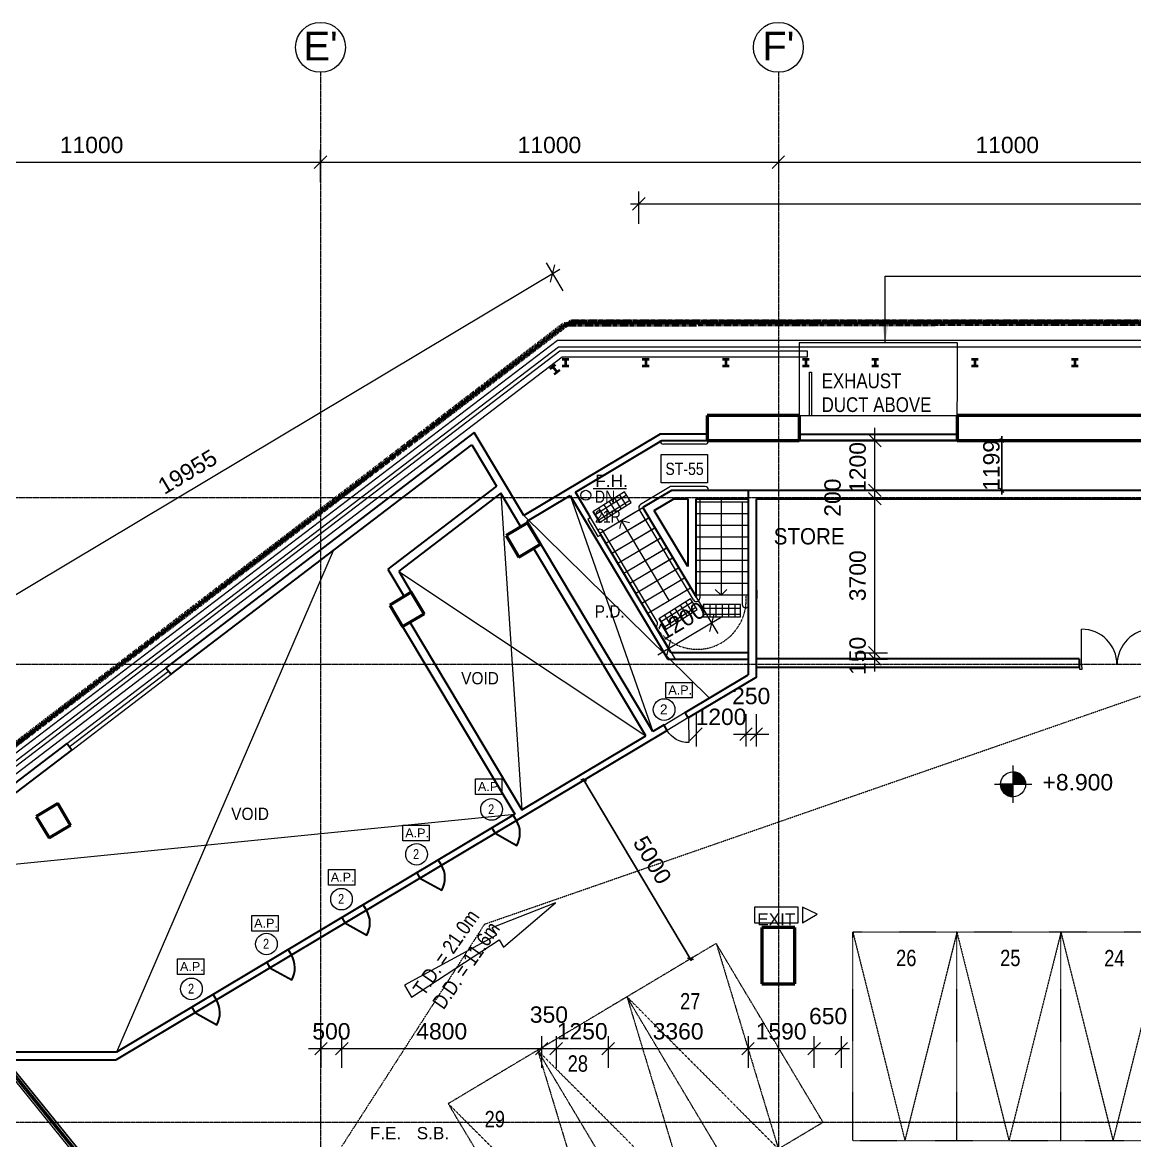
# Model space of a CAD drawing. Header units: millimetres. Extents: x -11708 to 484395, y -10237143 to 211873.
# Drawn here: x 62188 to 88912, y 185012 to 211873 of the extents above; entities that cross this region are included whole.
import ezdxf

# ---------------------------------------------------------------- set-up
doc = ezdxf.new("R2010")
doc.units = ezdxf.units.MM
for name, pattern in [('Dash', [6, 3, -3]), ('Dash2', [3, 1.5, -1.5]), ('Double dash', [24.5, 10, -3, 2, -3, 2, -4.5]), ('Double dash_2_', [42.8625, 15.875, -4.7625, 6.35, -4.7625, 6.35, -4.7625]), ('Grid Line', [21, 12, -3, 3, -3]), ('Hidden', [2.25, 1, -1.25]), ('Overhead', [1.8, 1.2, -0.6])]:
    doc.linetypes.add(name, pattern=pattern)
for name, color, linetype, lineweight in [('0-1', 7, 'Continuous', 5), ('0-3', 7, 'Double dash_2_', 50), ('20141121 TRAFFIC MARK LG_dwg-1', 7, 'Continuous', 9), ('A-325-M_DOOR', 31, 'Continuous', 5), ('A-770-ME_FFE_SA', 91, 'Continuous', 5), ('A-770-MH_FFE_SA', 91, 'Overhead', 5), ('A-ANNO-DIMS', 7, 'Continuous', 9), ('A-ANNO-NOTE', 7, 'Continuous', 5), ('A-ANNO-NOTE-1', 7, 'Continuous', 20), ('A-DETL', 102, 'Continuous', 5), ('A-DETL-4', 102, 'Hidden', 5), ('A-DETL-GENF', 7, 'Continuous', 5), ('A-DETL-HDLN-1', 7, 'Dash2', 5), ('A-DOOR', 7, 'Continuous', 5), ('A-DOOR-2', 7, 'Dash', 5), ('A-FLOR', 7, 'Continuous', 18), ('A-FLOR-OVHD', 7, 'Overhead', 5), ('A-GLAZ', 7, 'Continuous', 5), ('A-GLAZ-CURT', 7, 'Continuous', 5), ('A-GLAZ-CURT-2', 7, 'Continuous', 9), ('A-WALL-2', 7, 'Continuous', 13), ('A-WALL-3', 7, 'Continuous', 35), ('C-PRKG-1', 7, 'Dash', 5), ('C-PROP-LINE', 7, 'Double dash', 70), ('C-PROP-LINE-1', 7, 'Double dash_2_', 50), ('G-ANNO-DIMS', 7, 'Continuous', 5), ('G-ANNO-TEXT', 7, 'Continuous', 5), ('I-WALL', 7, 'Continuous', 9), ('I-WALL-3', 7, 'Continuous', 30), ('OAP280_C', 210, 'Continuous', 50), ('OAP280_W', 210, 'Continuous', 50), ('OAP832', 7, 'Continuous', 9), ('S-COLS-3', 7, 'Continuous', 35), ('S-COLS-SYMB', 7, 'Continuous', 40), ('S-GRID-1', 7, 'Grid Line', 5), ('S-GRID-IDEN', 7, 'Continuous', 5), ('S-STRS', 7, 'Continuous', 5), ('S-STRS-2', 7, 'Overhead', 5), ('UNDERLINE', 10, 'Continuous', 30)]:
    doc.layers.add(name, color=color, linetype=linetype, lineweight=lineweight)
doc.styles.add('Arial Narrow', font='ARIALN.TTF', dxfattribs={"height": 353.981763})
doc.styles.add('Arial Narrow_1', font='ARIALN.TTF', dxfattribs={"height": 294.984802})
doc.styles.add('Arial_1', font='arial.ttf', dxfattribs={"height": 393.413174})
doc.styles.add('Arial_2', font='arial.ttf', dxfattribs={"height": 1.475299})
doc.styles.add('Arial_3', font='arial.ttf', dxfattribs={"height": 688.473054})
doc.styles.add('Arial_4', font='arial.ttf', dxfattribs={"height": 1.081886})
doc.styles.add('Arial_5', font='arial.ttf', dxfattribs={"height": 1.18024})
doc.styles.add('Arial_6', font='arial.ttf', dxfattribs={"width": 0.9, "height": 393.413174})
doc.styles.add('Arial_9', font='arial.ttf', dxfattribs={"width": 0.8, "height": 393.413174})
doc.dimstyles.new('Diagonal_-_2_0mm_Arial_-_Precise', dxfattribs={"dimscale": 304.8, "dimtxt": 100, "dimasz": 0.328084, "dimexe": 0.246063, "dimexo": 0.0625, "dimgap": 0.164042, "dimtad": 1, "dimdec": 0, "dimzin": 0, "dimdsep": 46, "dimtxsty": 'Arial_1', "dimblk1": 'OBLIQUE', "dimblk2": 'OBLIQUE', "dimsah": 1, "dimcen": 0.09, "dimdle": 0.164042, "dimadec": 3, "dimazin": 0, "dimtfac": 1, "dimtdec": 4, "dimtix": 1, "dimtmove": 0, "dimatfit": 3, "dimfxl": 0.393701, "dimfxlon": 1, "dimtvp": 1, "dimtolj": 1, "dimtzin": 0, "dimarcsym": 2})
doc.dimstyles.new('Diagonal_-_2_0mm_Arial_-_Precise_1', dxfattribs={"dimscale": 304.8, "dimtxt": 100, "dimasz": 0.328084, "dimexe": 0.246063, "dimexo": 0.0625, "dimgap": 0.164042, "dimtad": 1, "dimdec": 0, "dimzin": 0, "dimdsep": 46, "dimtxsty": 'Arial_1', "dimblk1": 'OBLIQUE', "dimblk2": 'OBLIQUE', "dimsah": 1, "dimcen": 0.09, "dimdle": 0.164042, "dimadec": 3, "dimazin": 0, "dimtfac": 1, "dimtdec": 4, "dimtix": 1, "dimtmove": 0, "dimatfit": 3, "dimfxl": 0.393701, "dimfxlon": 1, "dimtvp": 1, "dimtolj": 1, "dimtzin": 0, "dimarcsym": 2})

# ---------------------------------------------------------------- blocks, each defined once
blk = doc.blocks.new('Family - ___-1112717-LG_F PLAN')
at = {"layer": 'C-PROP-LINE'}
for p, q in [((124469, 204684), (75195, 204615)), ((75195, 204615), (56424, 190270))]:
    blk.add_line(p, q, dxfattribs=at)
blk = doc.blocks.new('20141121 TRAFFIC MARK LG_dwg-5817370-LG_F PLAN')
at = {"layer": 'OAP832', "flags": 128}
blk.add_lwpolyline([(851367779, 842985714), (851369879, 842987091), (851369986, 842986912), (851371234, 842987973), (851369709, 842987377), (851369815, 842987198), (851367608, 842986000)], close=True, dxfattribs=at)
blk = doc.blocks.new('Grid - 3mm-2917264-LG_F PLAN')
at = {"layer": 'S-GRID-IDEN'}
blk.add_circle((0, 0), 3, dxfattribs=at)
blk = doc.blocks.new('ARC_ANN_FE_FIRE HYDRANT - 3-5415365-LG_F PLAN')
at = {"layer": 'A-ANNO-NOTE'}
blk.add_circle((-2.69, -0.82), 0.6, dxfattribs=at)
at = {"layer": 'A-ANNO-NOTE-1'}
blk.add_line((-1.8, 0), (2.19, 0), dxfattribs=at)
at = {"layer": 'A-ANNO-NOTE', "insert": (0.41, 1.66), "char_height": 1.475, "width": 4.626, "attachment_point": 2, "line_spacing_factor": 0.938532, "style": 'Arial_2'}
blk.add_mtext('F.H.', dxfattribs=at)
blk = doc.blocks.new('Spot Elevations - Spot Elevation - Exterior Filled-23614-LG_F PLAN')
at = {"layer": 'G-ANNO-DIMS'}
h = blk.add_hatch(color=256, dxfattribs=at)
edge = h.paths.add_edge_path(flags=0)
edge.add_arc((-2.24, 2.25), 1.5, 0, 90, ccw=False)
edge.add_line((-0.74, 2.25), (-2.24, 2.25))
edge.add_line((-2.24, 2.25), (-2.24, 3.75))
h = blk.add_hatch(color=256, dxfattribs=at)
edge = h.paths.add_edge_path(flags=0)
edge.add_arc((-2.24, 2.25), 1.5, 180, 270, ccw=False)
edge.add_line((-3.74, 2.25), (-2.24, 2.25))
edge.add_line((-2.24, 2.25), (-2.24, 0.75))
for p, q in [((-2.24, 0), (-2.24, 4.5)), ((-2.24, 3.75), (-2.24, 2.25)), ((-4.49, 2.25), (0.01, 2.25)), ((-2.24, 2.25), (-3.74, 2.25)), ((-2.24, 0.75), (-2.24, 2.25)), ((-2.24, 2.25), (-0.74, 2.25))]:
    blk.add_line(p, q, dxfattribs=at)
blk.add_circle((-2.24, 2.25), 1.5, dxfattribs=at)
for start, end in [(360, 90), (180, 270)]:
    blk.add_arc((-2.24, 2.25), 1.5, start, end, dxfattribs=at)
blk = doc.blocks.new('Family - ___-3197506-LG_F PLAN')
at = {"layer": 'C-PROP-LINE-1'}
for p, q in [((75361, 204681), (56581, 190357)), ((124499, 204681), (75361, 204681))]:
    blk.add_line(p, q, dxfattribs=at)
blk = doc.blocks.new('ARC_LOUVER_INTERNAL - 500w x 300h-35631427-LG_F PLAN')
at = {"layer": 'A-GLAZ'}
for p, q in [((240, 75), (-240, 75)), ((-240, 75), (-240, -5)), ((240, -5), (240, 75)), ((-240, -5), (240, -5))]:
    blk.add_line(p, q, dxfattribs=at)
blk = doc.blocks.new('Family - ___-2785461-LG_F PLAN')
at = {"layer": 'C-PROP-LINE'}
for p, q in [((75361, 204681), (56581, 190357)), ((124499, 204681), (75361, 204681))]:
    blk.add_line(p, q, dxfattribs=at)
blk = doc.blocks.new('Family - ___-36030423-LG_F PLAN')
at = {"layer": 'C-PROP-LINE'}
for p, q in [((75361, 204681), (56581, 190357)), ((124499, 204681), (75361, 204681))]:
    blk.add_line(p, q, dxfattribs=at)
blk = doc.blocks.new('_Oblique')
at = {"color": 0, "linetype": 'ByBlock', "lineweight": -2}
blk.add_line((-0.5, -0.5), (0.5, 0.5), dxfattribs=at)
blk = doc.blocks.new('*D215')
at = {"layer": 'A-ANNO-DIMS', "color": 0, "lineweight": -2, "transparency": 16777216}
for p, q in [((85261, 201831), (85797, 201831)), ((85722, 201831), (85722, 201931)), ((85722, 200631), (85722, 201831)), ((85261, 200631), (85797, 200631)), ((85722, 200631), (85722, 200531))]:
    blk.add_line(p, q, dxfattribs=at)
at = {"layer": 'Defpoints', "color": 0, "transparency": 16777216}
for p in [(85242, 201831), (85722, 201831), (85242, 200631)]:
    blk.add_point(p, dxfattribs=at)
at = {"layer": 'A-ANNO-DIMS', "color": 0, "lineweight": -2, "transparency": 16777216, "xscale": 99.99999999999999, "yscale": 99.99999999999999, "zscale": 99.99999999999999}
for p, rotation in [((85722, 201831), 270), ((85722, 200631), 90)]:
    blk.add_blockref('_Oblique', p, dxfattribs=dict(at, rotation=rotation))
at = {"layer": 'A-ANNO-DIMS', "color": 0, "transparency": 16777216, "insert": (85472, 201231), "char_height": 393.4, "attachment_point": 5, "rotation": 90, "style": 'Arial_1'}
blk.add_mtext('\\A1;1199', dxfattribs=at)
blk = doc.blocks.new('ARC_PAR_Car - Car_2500x5000mm-V7-LG_F PLAN')
at = {"layer": 'C-PRKG-1'}
for p, q in [((0, 0), (0, -5000)), ((0, -5000), (1250, 0)), ((2500, 0), (0, 0)), ((2500, -5000), (1250, 0)), ((2500, 0), (2500, -5000)), ((0, -5000), (2500, -5000))]:
    blk.add_line(p, q, dxfattribs=at)
blk = doc.blocks.new('Dims-LG-FPLAN_dwg__Oblique-5772954-LG_F PLAN')
at = {"layer": 'A-ANNO-DIMS'}
blk.add_line((-0.5, -0.5), (0.5, 0.5), dxfattribs=at)
blk = doc.blocks.new('UC-Universal Column-Column - 162x162x37UC-34290288-LG_F PLAN')
at = {"layer": 'S-COLS-SYMB'}
for p, q in [((-81, 81), (81, 81)), ((0, 81), (0, -81)), ((-81, -81), (81, -81))]:
    blk.add_line(p, q, dxfattribs=at)
blk = doc.blocks.new('ARC_ANN_ACCESS PANEL - AP-910189-LG_F PLAN')
at = {"layer": 'A-ANNO-NOTE'}
for p, q in [((-1.59, -0.92), (-1.59, 0.95)), ((-1.59, 0.95), (1.61, 0.95)), ((1.61, -0.92), (1.61, 0.95)), ((1.61, -0.92), (-1.59, -0.92))]:
    blk.add_line(p, q, dxfattribs=at)
at = {"layer": 'A-ANNO-NOTE', "insert": (0.12, 0.57), "char_height": 1.082, "width": 3.4055, "attachment_point": 2, "line_spacing_factor": 0.938532, "style": 'Arial_4'}
blk.add_mtext('A.P.', dxfattribs=at)
blk = doc.blocks.new('ARC_FS_FIRE SHUTTER LATERAL SINGLE  - ARC_FS_FIRE SHUTTER LATERAL SINGLE -45422863-TRANSFORMER LG_F BASEMENT')
at = {"layer": 'A-770-ME_FFE_SA'}
for p, q in [((-10050, 95), (-10050, -750)), ((-10050, -750), (-10050, 95)), ((-10040, -740), (-10040, 95)), ((-9550, 25), (-9550, -575)), ((-9010, -200), (-9010, 0)), ((-8860, 95), (-8860, -740)), ((-8850, 150), (-8850, 95)), ((-8850, -750), (-8850, 95)), ((-8850, 95), (-8850, 75)), ((-8850, 75), (-8850, -75)), ((-8850, -75), (-8850, 75)), ((-8167, 75), (-8850, 75)), ((-8850, 75), (-8167, 75)), ((-8850, 75), (-8850, 20)), ((-8211, 20), (-8850, 20)), ((-8850, 20), (-8850, -20)), ((-8850, -20), (-8850, 20)), ((-8850, 20), (-8211, 20)), ((-8850, 20), (-8850, -20)), ((50, 20), (-7933, 20)), ((-7933, 20), (25, 20)), ((120, 75), (-7888, 75)), ((-7888, 75), (120, 75)), ((10, 45), (0, 45)), ((0, 45), (0, 34)), ((0, 34), (0, 45)), ((0, 45), (10, 45)), ((0, 34), (50, 29)), ((34, 30), (0, 34)), ((1, 35), (1, 44)), ((1, 44), (10, 44)), ((10, 44), (1, 44)), ((1, 44), (1, 35)), ((50, 30), (1, 35)), ((1, 35), (35, 32)), ((10, 44), (10, 45)), ((10, 45), (10, 44)), ((120, 30), (50, 30)), ((50, 29), (119, 29)), ((50, -20), (50, 20)), ((119, 29), (119, -29)), ((120, 75), (120, -75)), ((120, -75), (120, 75)), ((120, -30), (120, 30)), ((-8910, -100), (-9110, -100)), ((-8850, -20), (-8244, -20)), ((-8244, -20), (-8850, -20)), ((-8850, -20), (-8850, -75)), ((-8850, -75), (-8288, -75)), ((-8850, -75), (-8288, -75)), ((-8850, -75), (-8850, -750)), ((-8010, -75), (120, -75)), ((-8010, -75), (120, -75)), ((-7965, -20), (50, -20)), ((-7, -20), (-7965, -20)), ((50, -29), (0, -34)), ((0, -34), (0, -45)), ((0, -45), (10, -45)), ((1, -35), (50, -30)), ((1, -44), (1, -35)), ((10, -44), (1, -44)), ((10, -45), (10, -44)), ((119, -29), (50, -29)), ((50, -30), (120, -30)), ((-9250, -275), (-9850, -275)), ((-10050, -750), (-8850, -750)), ((-8850, -750), (-10050, -750)), ((-8860, -740), (-10040, -740))]:
    blk.add_line(p, q, dxfattribs=at)
for centre, radius in [((-9550, -275), 300), ((-9010, -100), 100)]:
    blk.add_circle(centre, radius, dxfattribs=at)
at = {"layer": 'A-770-MH_FFE_SA'}
for p, q in [((-8850, 20), (-9550, 20)), ((-8850, -20), (-8850, 20)), ((-8850, 20), (-8211, 20)), ((-7933, 20), (50, 20)), ((50, -20), (50, 20)), ((-8850, -20), (-9550, -20)), ((-8244, -20), (-8850, -20)), ((50, -20), (-7965, -20)), ((-9805, -275), (-9845, -275))]:
    blk.add_line(p, q, dxfattribs=at)
for radius in [295, 255]:
    blk.add_arc((-9550, -275), radius, 90, 180, dxfattribs=at)
blk = doc.blocks.new('ARC_ANN_FIRE-RATING_two_ - none-909955-B1_F PLAN _2 OF 2_')
at = {"layer": 'A-ANNO-NOTE'}
blk.add_circle((0, 0), 1.3, dxfattribs=at)
at = {"layer": 'A-ANNO-NOTE', "insert": (-0.05, 0.62), "char_height": 1.18, "width": 1.0944, "attachment_point": 2, "line_spacing_factor": 0.938532, "style": 'Arial_9'}
blk.add_mtext('2', dxfattribs=at)
blk = doc.blocks.new('ARC_DOOR_METAL_M20-BH-I - 2175x1825mm-53059625-0296')
at = {"layer": 'A-325-M_DOOR'}
for p, q in [((-852.5, -35), (-852.5, 816)), ((852.5, -35), (852.5, 816))]:
    blk.add_line(p, q, dxfattribs=at)
at = {"layer": 'A-325-M_DOOR', "lineweight": 9}
for p, q in [((-897.5, -35), (-857.5, -35)), ((-897.5, -155), (-897.5, -35)), ((-842.5, -155), (-897.5, -155)), ((-857.5, -35), (-857.5, -100)), ((-857.5, -100), (-842.5, -100)), ((-842.5, -100), (-842.5, -155)), ((842.5, -155), (842.5, -100)), ((842.5, -100), (857.5, -100)), ((897.5, -155), (842.5, -155)), ((857.5, -35), (897.5, -35)), ((857.5, -100), (857.5, -35)), ((897.5, -35), (897.5, -155))]:
    blk.add_line(p, q, dxfattribs=at)
at = {"layer": 'A-325-M_DOOR'}
for centre, start, end in [((-852.5, -35), 0, 90), ((852.5, -35), 90, 180)]:
    blk.add_arc(centre, 851, start, end, dxfattribs=at)
blk = doc.blocks.new('*D321')
at = {"layer": 'A-ANNO-DIMS', "color": 0, "lineweight": -2, "transparency": 16777216}
for p, q in [((76072, 193907), (75612, 193632)), ((75651, 193713), (78267, 189335)), ((78241, 189378), (78306, 189417))]:
    blk.add_line(p, q, dxfattribs=at)
at = {"layer": 'Defpoints', "color": 0, "transparency": 16777216}
for p in [(76089, 193917), (78241, 189378), (78241, 189378)]:
    blk.add_point(p, dxfattribs=at)
at = {"layer": 'A-ANNO-DIMS', "color": 0, "lineweight": -2, "transparency": 16777216, "xscale": 99.99999999999999, "yscale": 99.99999999999999, "zscale": 99.99999999999999}
for p, rotation in [((75676, 193671), 120.8593177792071), ((78241, 189378), 300.8593177792071)]:
    blk.add_blockref('_Oblique', p, dxfattribs=dict(at, rotation=rotation))
at = {"layer": 'A-ANNO-DIMS', "color": 0, "transparency": 16777216, "insert": (77324, 191752), "char_height": 393.4, "attachment_point": 5, "rotation": 300.8593, "style": 'Arial_1'}
blk.add_mtext('\\A1;5000', dxfattribs=at)
blk = doc.blocks.new('A$C0051683D')
at = {"layer": 'A-ANNO-NOTE'}
for p, q in [((435, 1509), (62, 1509)), ((62, 1509), (62, 457)), ((435, 457), (435, 1509)), ((62, 457), (435, 457)), ((62, 353), (266, 0)), ((435, 353), (62, 353)), ((266, 0), (435, 353))]:
    blk.add_line(p, q, dxfattribs=at)
at = {"layer": 'A-ANNO-NOTE', "insert": (-2, 987), "char_height": 295.1, "width": 1090.8, "attachment_point": 8, "rotation": 270, "line_spacing_factor": 0.938532, "style": 'Arial_3'}
blk.add_mtext('EXIT', dxfattribs=at)
blk = doc.blocks.new('ARC_ANN_ACCESS PANEL - AP-910189-B1_F PLAN _2 OF 2_')
at = {"layer": 'A-ANNO-NOTE'}
for p, q in [((-1.59, -0.92), (-1.59, 0.95)), ((-1.59, 0.95), (1.61, 0.95)), ((1.61, -0.92), (1.61, 0.95)), ((1.61, -0.92), (-1.59, -0.92))]:
    blk.add_line(p, q, dxfattribs=at)
at = {"layer": 'A-ANNO-NOTE', "insert": (0.12, 0.57), "char_height": 1.082, "width": 3.4055, "attachment_point": 2, "line_spacing_factor": 0.938532, "style": 'Arial_5'}
blk.add_mtext('A.P.', dxfattribs=at)
blk = doc.blocks.new('ARC_ACCESS_PANEL_SINGLE_TIMBER_TYPE11 - 600w x 2000h-35829375-B1_F PLAN _2 OF 2_')
at = {"layer": 'A-DOOR'}
blk.add_line((425, 75), (125, 595), dxfattribs=at)
blk.add_arc((425, 75), 600, 120, 180, dxfattribs=at)
at = {"layer": 'A-DOOR-2'}
blk.add_line((417, 75), (373, 75), dxfattribs=at)

msp = doc.modelspace()

# ---------------------------------------------------------------- hatches: boundary and pattern name
at = {"layer": 'A-DETL-GENF'}
h = msp.add_hatch(dxfattribs=at)
h.set_pattern_fill('FP_7', color=256, style=0, pattern_type=2)
h.set_pattern_definition([(302, (-36365.73, 155339.03), (127.20721, 79.48789), []), (32, (-36365.73, 155339.03), (-79.48789, 127.20721), [])])
h.paths.add_polyline_path([(76054.6, 199863.5), (76817.8, 200340.4), (76658.9, 200594.9), (75895.6, 200117.9)], flags=0)
h = msp.add_hatch(dxfattribs=at)
h.set_pattern_fill('FP_6', color=256, style=0, pattern_type=2)
h.set_pattern_definition([(302, (-34782.63, 152768.77), (127.20721, 79.48789), []), (32, (-34782.63, 152768.77), (-79.48789, 127.20721), [])])
h.paths.add_polyline_path([(77637.7, 197293.3), (78400.9, 197770.2), (78241.9, 198024.6), (77478.7, 197547.7)], flags=0)
h = msp.add_hatch(dxfattribs=at)
h.set_pattern_fill('FP_5', color=256, style=0, pattern_type=2)
h.set_pattern_definition([(270, (-40389.41, 219405.56), (150, 9e-15), []), (0, (-40389.41, 219405.56), (0, 150), [])])
h.paths.add_polyline_path([(78542.8, 197590.8), (79442.8, 197590.8), (79442.8, 197890.8), (78542.8, 197890.8)], flags=0)

# ---------------------------------------------------------------- linework, layer by layer
at = {"layer": 'A-ANNO-DIMS'}
for p, q in [((6651.4, 208513), (117051.5, 208513)), ((76998.3, 207032), (76998.3, 207812.9)), ((76798.3, 207512.9), (123586.4, 207512.9)), ((75178.4, 205426.5), (74777.8, 206096.9)), ((-3461.8, 158997.6), (75103.4, 205941.9)), ((82670.6, 196280.8), (82670.6, 202130.8)), ((82189.7, 201830.8), (82970.6, 201830.8)), ((76081.7, 199611.6), (76906, 200105.4)), ((78362.5, 198094.1), (78900.7, 197192.7)), ((77332.2, 197478.9), (77870.4, 196577.5)), ((82189.7, 196580.8), (82970.6, 196580.8)), ((78373.9, 195257.4), (78373.9, 194476.5)), ((79273.9, 194776.5), (80123.9, 194776.5)), ((69363.7, 186761.3), (69363.7, 187523.2)), ((69063.7, 187223.2), (82063.7, 187223.2))]:
    msp.add_line(p, q, dxfattribs=at)
at = {"layer": 'A-ANNO-DIMS', "flags": 128}
for points in [[(69351.4, 208032), (69351.4, 208813)], [(80351.4, 208813), (80351.4, 208032)], [(82970.6, 200631.2), (82189.7, 200631.2)], [(82189.7, 200431.2), (82970.6, 200431.2)], [(77459, 196681.3), (79004.5, 197604.1)], [(82189.7, 196730.8), (82970.6, 196730.8)], [(79573.9, 195257.4), (79573.9, 194476.5)], [(79823.9, 194476.5), (79823.9, 195257.4)], [(69863.7, 186761.3), (69863.7, 187523.2)], [(74663.7, 187523.2), (74663.7, 186761.3)], [(75013.7, 187523.2), (75013.7, 186761.3)], [(76263.7, 187523.2), (76263.7, 186761.3)], [(79623.7, 187523.2), (79623.7, 186761.3)], [(81213.7, 186761.3), (81213.7, 187523.2)], [(81863.7, 187523.2), (81863.7, 186761.3)]]:
    msp.add_lwpolyline(points, dxfattribs=at)
at = {"layer": 'A-ANNO-NOTE'}
msp.add_circle((77607.2, 195366), 260, dxfattribs=at)
at = {"layer": 'A-DETL'}
for p, q in [((77512.8, 201821.2), (77512.8, 201831.2)), ((78592.8, 201741.2), (77592.8, 201741.2)), ((78672.8, 201821.2), (78672.8, 201831.2)), ((77761.6, 200721.2), (77038.6, 200289.1)), ((78592.8, 200721.2), (77761.6, 200721.2)), ((76658.9, 200594.9), (75895.6, 200117.9)), ((76817.8, 200340.4), (76658.9, 200594.9)), ((78462.8, 200430.8), (78462.8, 198039.5)), ((78672.8, 200641.2), (78672.8, 200631.2)), ((78973.9, 200430.8), (78973.9, 198110.8)), ((75895.6, 200117.9), (76054.6, 199863.5)), ((76054.6, 199863.5), (76817.8, 200340.4)), ((78314.1, 197998.5), (77010.9, 200179.4)), ((79482.8, 200331.4), (79482.8, 197891.2)), ((76580.6, 199909.2), (76531.7, 199715.3)), ((77728.4, 197985.6), (76580.6, 199909.2)), ((76580.6, 199909.2), (76774.6, 199860.3)), ((77440.9, 197476.7), (76137.7, 199657.6)), ((78973.9, 198110.8), (78832.4, 198252.2)), ((78973.9, 198110.8), (79115.3, 198252.2)), ((78241.9, 198024.6), (77478.7, 197547.7)), ((78400.9, 197770.2), (78241.9, 198024.6)), ((77637.7, 197293.3), (78400.9, 197770.2)), ((79442.8, 197890.8), (78542.8, 197890.8)), ((78542.8, 197890.8), (78542.8, 197590.8)), ((79442.8, 197590.8), (79442.8, 197890.8)), ((77478.7, 197547.7), (77637.7, 197293.3)), ((78542.8, 197590.8), (79442.8, 197590.8))]:
    msp.add_line(p, q, dxfattribs=at)
for centre, start, end in [((77592.8, 201821.2), 180, 270), ((78592.8, 201821.2), 270, 0), ((78592.8, 200641.2), 0, 90), ((77079.6, 200220.5), 120.85918, 210.85915), ((76069, 199616.6), 30.85915, 120.85913), ((78382.8, 198039.5), 210.85915, 0), ((79562.8, 197891.2), 180, 319.65305), ((77372.2, 197435.6), 300.85913, 30.8591)]:
    msp.add_arc(centre, 80, start, end, dxfattribs=at)
at = {"layer": 'A-DETL-4'}
for centre, start, end in [((78378.3, 198006.9), 286.29688, 4.96434), ((78404.3, 198014.2), 206.34208, 285.00954)]:
    msp.add_arc(centre, 1200, start, end, dxfattribs=at)
at = {"layer": 'A-DETL-HDLN-1'}
for p, q in [((73298.4, 190215.6), (90722.6, 196268.8)), ((67226.3, 180772.6), (73298.4, 190215.6))]:
    msp.add_line(p, q, dxfattribs=at)
at = {"layer": 'A-DOOR'}
for p, q in [((77599.8, 194994.5), (78114.9, 195302.3)), ((78191.8, 195173.5), (77676.8, 194865.7))]:
    msp.add_line(p, q, dxfattribs=at)
msp.add_lwpolyline([(78191.8, 195173.5), (78200.8, 194573.6, -0.2679492), (77676.8, 194865.7)], format="xyb", dxfattribs=at)
at = {"layer": 'A-FLOR'}
msp.add_line((76064.2, 199601.1), (77691.4, 200573.4), dxfattribs=at)
at = {"layer": 'A-FLOR-OVHD'}
msp.add_lwpolyline([(84651.4, 202430.8), (84654, 204171.3), (80854, 204171.3), (80851.4, 202430.6)], dxfattribs=at)
at = {"layer": 'A-GLAZ-CURT'}
for p, q in [((75042.8, 204231.2), (56704.5, 190262.3)), ((123585.4, 204231.2), (75042.8, 204231.2)), ((56765.7, 190120.3), (75068.9, 204081.2)), ((56832.6, 190040.3), (75104.2, 203981.2)), ((75068.9, 204081.2), (123585.4, 204081.2)), ((75104.2, 203981.2), (81047.8, 203981.2)), ((81047.8, 203981.2), (81047.8, 203831.2)), ((75154.9, 203831.2), (56908.6, 189910.9)), ((81047.8, 203831.2), (75154.9, 203831.2)), ((81097.8, 202431.2), (81097.8, 203469.2)), ((81097.8, 203469.2), (81147.8, 203469.2)), ((81147.8, 203469.2), (81147.8, 202431.2)), ((73684.7, 200560.3), (74188.2, 192956)), ((75345.7, 200511.3), (77337.1, 194837.6)), ((74238, 200024.2), (78691.1, 195646.6)), ((69651.6, 199180.2), (64448.3, 187136.2)), ((71229.9, 198686.3), (77165.5, 194735)), ((59454.4, 191400.4), (74016.6, 192852.8))]:
    msp.add_line(p, q, dxfattribs=at)
at = {"layer": 'A-GLAZ-CURT-2'}
msp.add_line((78641.7, 202230.8), (78641.7, 202380.8), dxfattribs=at)
at = {"layer": 'A-WALL-2'}
for points in [[(80851.4, 202430.8), (84651.4, 202430.8)], [(63252.5, 194552.5), (65637.8, 196371.9)], [(63313.1, 194473), (65698.4, 196292.4)], [(63373.8, 194393.5), (65759.1, 196212.9)]]:
    msp.add_lwpolyline(points, dxfattribs=at)
at = {"layer": 'A-WALL-3'}
for p, q in [((78641.7, 202430.8), (78641.7, 201830.8)), ((78641.7, 201830.8), (80851.4, 201830.8)), ((84651.4, 201830.8), (90951.4, 201830.7))]:
    msp.add_line(p, q, dxfattribs=at)
msp.add_lwpolyline([(80851.4, 201830.6), (84651.4, 201830.6)], dxfattribs=at)
at = {"layer": 'G-ANNO-TEXT'}
msp.add_lwpolyline([(82918.7, 204171.3), (82918.7, 205776.7), (103456.7, 205776.7)], dxfattribs=at)
at = {"layer": 'G-ANNO-TEXT', "flags": 128}
msp.add_lwpolyline([(77537.6, 201491.4), (78652.6, 201491.4), (78652.6, 200810.4), (77537.6, 200810.4)], close=True, dxfattribs=at)
at = {"layer": 'G-ANNO-TEXT'}
msp.add_solid([(83002, 204671.7), (82918.6, 204171.7), (82835.3, 204671.7)], dxfattribs=at)
at = {"layer": 'I-WALL', "lineweight": 30}
for p, q in [((90101.3, 200631.2), (79623.8, 200631.2)), ((79623.8, 200631.2), (79623.8, 196203.9)), ((79823.8, 200431.2), (89901.3, 200431.2)), ((79823.8, 196148.6), (79823.8, 200431.2)), ((87576.3, 196581.1), (79823.8, 196581.1)), ((79823.8, 196381.1), (87576.3, 196381.1)), ((87576.3, 196581.1), (87576.3, 196381.1))]:
    msp.add_line(p, q, dxfattribs=at)
at = {"layer": 'I-WALL-3'}
for p, q in [((73044.6, 202021.5), (65637.8, 196371.9)), ((74238, 200024.2), (73044.6, 202021.5)), ((65759.1, 196212.9), (72987.8, 201726.6)), ((72987.8, 201726.6), (73581.5, 200733.1)), ((77513.2, 201981.2), (74238, 200024.2)), ((75474.4, 200588.3), (77553.9, 201830.8)), ((78640.7, 201981.2), (77513.2, 201981.2)), ((77553.9, 201830.8), (78641.7, 201830.8)), ((78641.7, 201830.8), (78641.7, 201930.8)), ((80851.6, 201981.2), (84651.4, 201981.2)), ((73581.5, 200733.1), (70966.2, 198737.6)), ((73684.7, 200560.3), (71229.5, 198686.9)), ((74164.8, 199756.9), (73684.7, 200560.3)), ((74314.9, 199895.5), (75345.7, 200511.3)), ((75345.7, 200511.3), (77694.2, 196580.8)), ((75804.2, 200036.4), (75474.4, 200588.3)), ((77787.7, 200630.8), (77094.2, 200217)), ((77368.5, 200147.8), (77842.8, 200430.8)), ((79623.8, 200630.8), (77787.7, 200630.8)), ((77842.8, 200430.8), (78173.9, 200430.8)), ((78173.9, 200430.8), (78173.8, 198800)), ((78373.8, 198075.3), (78373.9, 200430.8)), ((78373.9, 200430.8), (79623.8, 200430.8)), ((79823.8, 196630.8), (79823.9, 200431.2)), ((77094.2, 200217), (78373.8, 198075.3)), ((78173.8, 198800), (77368.5, 200147.8)), ((77337.1, 194837.6), (74314.9, 199895.5)), ((75840.1, 199976.3), (75804.2, 200036.4)), ((74556.6, 199466.7), (74633.6, 199337.9)), ((77779.3, 196730.8), (76086.3, 199564.2)), ((74118.5, 199030.2), (74041.6, 199158.9)), ((77165.5, 194735), (74472.6, 199241.7)), ((70966.2, 198737.6), (71359, 198080.3)), ((71229.5, 198686.9), (71530.7, 198182.8)), ((79823.8, 198230.8), (79823.8, 198030.8)), ((71761.3, 197796.3), (71838.3, 197667.6)), ((71323.2, 197359.8), (71246.3, 197488.6)), ((71495.1, 197462.6), (74188, 192955.9)), ((71323.4, 197360), (74016.3, 192853.3)), ((79623.8, 196730.8), (77779.3, 196730.8)), ((65637.8, 196371.9), (65759.1, 196212.9)), ((77694.2, 196580.8), (79623.8, 196580.8)), ((78109.7, 195299.2), (79623.8, 196203.9)), ((79823.8, 196148.6), (78186.7, 195170.4)), ((78186.7, 195170.4), (78109.7, 195299.2)), ((77676.8, 194865.7), (64439.5, 186956.2)), ((77605, 194997.6), (77337.1, 194837.6)), ((77599.8, 194994.5), (77671.6, 194862.7)), ((63252.5, 194552.5), (59185.8, 191450.6)), ((63373.8, 194393.5), (63252.5, 194552.5)), ((74188, 192955.9), (77165.5, 194735)), ((59449.1, 191399.9), (63373.8, 194393.5)), ((63267.1, 192720.9), (63344.1, 192592.1)), ((74016.3, 192853.3), (64448.3, 187136.2)), ((74059.1, 192704.1), (73982.1, 192832.9)), ((62829, 192284.4), (62752.1, 192413.1)), ((73467.1, 192525.1), (73544, 192396.3)), ((72256.4, 191626.9), (72179.4, 191755.7)), ((71664.4, 191447.9), (71741.3, 191319.2)), ((70453.7, 190549.8), (70376.7, 190678.5)), ((69861.7, 190370.8), (69938.6, 190242)), ((68650.9, 189472.6), (68574, 189601.4)), ((68059, 189293.6), (68135.9, 189164.9)), ((66848.2, 188395.5), (66771.3, 188524.2)), ((66256.2, 188216.5), (66333.2, 188087.7)), ((61796.2, 186956.2), (64439.5, 186956.2)), ((64448.3, 187136.2), (61996.8, 187136.2))]:
    msp.add_line(p, q, dxfattribs=at)
at = {"layer": 'OAP280_C'}
for p, q in [((74325.7, 199853), (73810.6, 199545.2)), ((74633.5, 199337.9), (74325.7, 199853)), ((73810.6, 199545.2), (74118.4, 199030.2)), ((74118.4, 199030.2), (74633.5, 199337.9)), ((71530.4, 198182.6), (71015.3, 197874.9)), ((71838.1, 197667.6), (71530.4, 198182.6)), ((71015.3, 197874.9), (71323.1, 197359.8)), ((71323.1, 197359.8), (71838.1, 197667.6)), ((63036.2, 193107.2), (62521.1, 192799.4)), ((63344, 192592.1), (63036.2, 193107.2)), ((62521.1, 192799.4), (62828.9, 192284.4)), ((62828.9, 192284.4), (63344, 192592.1)), ((79951.3, 190130.8), (79951.3, 188780.8)), ((80751.3, 190130.8), (79951.3, 190130.8)), ((80751.3, 188780.8), (80751.3, 190130.8)), ((79951.3, 188780.8), (80751.3, 188780.8))]:
    msp.add_line(p, q, dxfattribs=at)
at = {"layer": 'OAP280_W'}
for p, q in [((78641.6, 202430.8), (78641.6, 201830.8)), ((80851.4, 202430.8), (78641.6, 202430.8)), ((80851.4, 202430.6), (80851.4, 201830.8)), ((90951.3, 202430.8), (84651.4, 202430.8)), ((84651.4, 202430.6), (84651.4, 201830.6)), ((78641.6, 201830.8), (80851.4, 201830.8)), ((84651.4, 201830.8), (90951.3, 201830.8))]:
    msp.add_line(p, q, dxfattribs=at)
at = {"layer": 'S-COLS-3'}
for p, q in [((74118.5, 199030.2), (74633.6, 199337.9)), ((74633.6, 199337.9), (74556.6, 199466.7)), ((74041.6, 199158.9), (74118.5, 199030.2)), ((71838.3, 197667.6), (71761.3, 197796.3)), ((71246.3, 197488.6), (71323.2, 197359.8)), ((71323.2, 197359.8), (71838.3, 197667.6)), ((62829, 192284.4), (63344.1, 192592.1)), ((63344.1, 192592.1), (63267.1, 192720.9)), ((62752.1, 192413.1), (62829, 192284.4)), ((79951.4, 190130.8), (79951.4, 188780.8)), ((80751.4, 190130.8), (79951.4, 190130.8)), ((80751.4, 188780.8), (80751.4, 190130.8)), ((79951.4, 188780.8), (80751.4, 188780.8))]:
    msp.add_line(p, q, dxfattribs=at)
at = {"layer": 'S-GRID-1'}
for p, q in [((69351.5, 210672.6), (69351.1, 140117.7)), ((80351.5, 210672.6), (80351.1, 140117.7)), ((128177.6, 200455.5), (-10507.9, 200456.2)), ((-10507.9, 196456.2), (128177.6, 196455.5)), ((-10508, 185456.2), (128177.5, 185455.5))]:
    msp.add_line(p, q, dxfattribs=at)
at = {"layer": 'S-STRS'}
for p, q in [((76065.4, 199601.8), (77094.7, 200216)), ((79623.8, 200350.8), (78373.9, 200350.8)), ((76208.9, 199361.3), (77238.3, 199975.6)), ((79623.8, 200070.8), (78373.9, 200070.8)), ((77178.9, 197735.7), (76031.1, 199659.2)), ((76352.3, 199120.9), (77382, 199735.3)), ((79623.8, 199790.8), (78373.9, 199790.8)), ((76495.8, 198880.5), (77525.6, 199494.9)), ((79623.8, 199510.8), (78373.9, 199510.8)), ((76639.3, 198640), (77669.2, 199254.5)), ((79623.8, 199230.8), (78373.9, 199230.8)), ((76782.8, 198399.6), (77812.8, 199014.2)), ((76926.2, 198159.1), (77956.4, 198773.8)), ((79623.8, 198950.8), (78373.8, 198950.8)), ((77069.7, 197918.7), (78100.1, 198533.5)), ((79623.8, 198670.8), (78373.8, 198670.8)), ((77213.2, 197678.2), (78243.7, 198293.1)), ((78209.4, 198350.5), (78173.9, 198410)), ((79623.8, 198390.8), (78373.8, 198390.8)), ((79623.8, 198110.8), (78373.8, 198110.8))]:
    msp.add_line(p, q, dxfattribs=at)
at = {"layer": 'S-STRS-2'}
for p, q in [((79623.8, 200350.8), (78373.9, 200350.8)), ((76208.9, 199361.3), (77238.3, 199975.6)), ((79623.8, 200070.8), (78373.9, 200070.8)), ((76352.3, 199120.9), (77382, 199735.3)), ((79623.8, 199790.8), (78373.9, 199790.8)), ((76495.8, 198880.5), (77525.6, 199494.9)), ((79623.8, 199510.8), (78373.9, 199510.8)), ((76639.3, 198640), (77669.2, 199254.5)), ((79623.8, 199230.8), (78373.9, 199230.8)), ((76782.8, 198399.6), (77812.8, 199014.2)), ((76926.2, 198159.1), (77956.4, 198773.8)), ((79623.8, 198950.8), (78373.8, 198950.8)), ((77069.7, 197918.7), (78100.1, 198533.5)), ((79623.8, 198670.8), (78373.8, 198670.8)), ((77213.2, 197678.2), (78243.7, 198293.1)), ((79623.8, 198390.8), (78373.8, 198390.8)), ((79623.8, 198110.8), (78373.8, 198110.8))]:
    msp.add_line(p, q, dxfattribs=at)
at = {"layer": 'UNDERLINE'}
for points in [[(73543.9, 192396.3), (74068.1, 192104.2, 0.2682039), (74058.9, 192704.1)], [(71741.2, 191319), (72265.4, 191027, 0.2682039), (72256.2, 191626.9)], [(69938.5, 190241.9), (70462.7, 189949.9, 0.2682039), (70453.5, 190549.8)], [(68135.8, 189164.8), (68660, 188872.8, 0.2682039), (68650.8, 189472.6)], [(66333.2, 188087.6), (66857.5, 187795.6, 0.2682039), (66848.2, 188395.5)]]:
    msp.add_lwpolyline(points, format="xyb", dxfattribs=at)

# ---------------------------------------------------------------- block references
at = {"xscale": 300, "yscale": 300, "zscale": 300}
for p in [(69351.4, 208513), (80351.4, 208513), (78373.9, 194776.5), (79573.9, 194776.5), (79823.9, 194776.5), (69363.7, 187223.2), (74663.7, 187223.2), (75013.7, 187223.2), (79623.7, 187223.2), (81213.7, 187223.2), (81863.7, 187223.2)]:
    msp.add_blockref('Dims-LG-FPLAN_dwg__Oblique-5772954-LG_F PLAN', p, dxfattribs=at)
for p, xscale, yscale, zscale, rotation in [((69351.4, 208513), 300, 300, 300, 180), ((80351.4, 208513), 300, 300, 300, 180), ((76998.3, 207512.9), 300, 300, 300, 180), ((74931.7, 205839.4), 300, 300, 300, 30.85918375544149), ((82670.6, 201830.8), 300, 300, 300, 270), ((82670.6, 200631.2), 300, 300, 300, 270), ((82670.6, 200631.2), 300, 300, 300, 90), ((82670.6, 200431.2), 300, 300, 300, 90), ((78746.9, 197450.3), 299.9999999999992, 299.9999999999992, 299.9999999999992, 210.8413085849217), ((77716.6, 196835.1), 300, 300, 300, 30.84130858492174), ((82670.6, 196730.8), 300, 300, 300, 270), ((82670.6, 196580.8), 300, 300, 300, 90), ((79573.9, 194776.5), 300, 300, 300, 180), ((79823.9, 194776.5), 300, 300, 300, 180), ((69863.7, 187223.2), 300, 300, 300, 180), ((75013.7, 187223.2), 300, 300, 300, 180), ((76263.7, 187223.2), 300, 300, 300, 180), ((79623.7, 187223.2), 300, 300, 300, 180), ((81213.7, 187223.2), 300, 300, 300, 180)]:
    msp.add_blockref('Dims-LG-FPLAN_dwg__Oblique-5772954-LG_F PLAN', p, dxfattribs=dict(xscale=xscale, yscale=yscale, zscale=zscale, rotation=rotation))
at = {"layer": '0-1'}
for name, p, rotation in [('Family - ___-2785461-LG_F PLAN', (0, 0), 359.9997000009001), ('Family - ___-36030423-LG_F PLAN', (0, 0), 359.9997000009001), ('UC-Universal Column-Column - 162x162x37UC-34290288-LG_F PLAN', (74984.4, 203538.2), 37.34429944730364), ('ARC_LOUVER_INTERNAL - 500w x 300h-35631427-LG_F PLAN', (75898.8, 199731.8), 300.8588831670795), ('ARC_ACCESS_PANEL_SINGLE_TIMBER_TYPE11 - 600w x 2000h-35829375-B1_F PLAN _2 OF 2_', (73870.3, 192678.8), 210.8679220665012), ('ARC_ACCESS_PANEL_SINGLE_TIMBER_TYPE11 - 600w x 2000h-35829375-B1_F PLAN _2 OF 2_', (72067.7, 191601.5), 210.8679220665012), ('ARC_ACCESS_PANEL_SINGLE_TIMBER_TYPE11 - 600w x 2000h-35829375-B1_F PLAN _2 OF 2_', (70264.9, 190524.5), 210.8679220665012), ('ARC_PAR_Car - Car_2500x5000mm-V7-LG_F PLAN', (84641.3, 185017.5), 179.9997000009), ('ARC_PAR_Car - Car_2500x5000mm-V7-LG_F PLAN', (87141.3, 185017.5), 179.9997000009), ('ARC_PAR_Car - Car_2500x5000mm-V7-LG_F PLAN', (89641.3, 185017.5), 179.9997000009), ('ARC_PAR_Car - Car_2500x5000mm-V7-LG_F PLAN', (81424.3, 185455.8), 210.8591831778337), ('ARC_ACCESS_PANEL_SINGLE_TIMBER_TYPE11 - 600w x 2000h-35829375-B1_F PLAN _2 OF 2_', (68462.2, 189447.3), 210.8679220665012), ('ARC_ACCESS_PANEL_SINGLE_TIMBER_TYPE11 - 600w x 2000h-35829375-B1_F PLAN _2 OF 2_', (66659.7, 188370.1), 210.8679220665012), ('ARC_PAR_Car - Car_2500x5000mm-V7-LG_F PLAN', (79278.2, 184173.5), 210.8591831778337), ('ARC_PAR_Car - Car_2500x5000mm-V7-LG_F PLAN', (77132.2, 182891.2), 210.8591831778337)]:
    msp.add_blockref(name, p, dxfattribs=dict(at, rotation=rotation))
for p in [(75235.9, 203700.2), (77163.9, 203700.2), (79089.8, 203700.2), (81013.8, 203700.2), (82677.1, 203700.2), (85074.7, 203700.2), (87472.2, 203700.2)]:
    msp.add_blockref('UC-Universal Column-Column - 162x162x37UC-34290288-LG_F PLAN', p, dxfattribs=at)
at = {"layer": '0-3', "rotation": 359.9997000009001}
msp.add_blockref('Family - ___-3197506-LG_F PLAN', (0, 0), dxfattribs=at)
at = {"layer": '20141121 TRAFFIC MARK LG_dwg-1'}
msp.add_blockref('20141121 TRAFFIC MARK LG_dwg-5817370-LG_F PLAN', (-851296239, -842797251.9), dxfattribs=at)
at = {"layer": 'A-325-M_DOOR'}
msp.add_blockref('ARC_DOOR_METAL_M20-BH-I - 2175x1825mm-53059625-0296', (88488.8, 196481.1), dxfattribs=at)
at = {"layer": 'A-770-ME_FFE_SA', "rotation": 308.9999999999998}
msp.add_blockref('ARC_FS_FIRE SHUTTER LATERAL SINGLE  - ARC_FS_FIRE SHUTTER LATERAL SINGLE -45422863-TRANSFORMER LG_F BASEMENT', (66715.4, 180762.4), dxfattribs=at)
at = {"layer": 'A-ANNO-NOTE', "xscale": 200, "yscale": 200, "zscale": 200}
for name, p in [('ARC_ANN_FE_FIRE HYDRANT - 3-5415365-LG_F PLAN', (76262.8, 200676.5)), ('ARC_ANN_ACCESS PANEL - AP-910189-LG_F PLAN', (77969.8, 195830.5)), ('ARC_ANN_ACCESS PANEL - AP-910189-B1_F PLAN _2 OF 2_', (73394.8, 193512.5)), ('ARC_ANN_FIRE-RATING_two_ - none-909955-B1_F PLAN _2 OF 2_', (73461.1, 192966.6)), ('ARC_ANN_ACCESS PANEL - AP-910189-B1_F PLAN _2 OF 2_', (71648.7, 192396.3)), ('ARC_ANN_FIRE-RATING_two_ - none-909955-B1_F PLAN _2 OF 2_', (71658.4, 191889.5)), ('ARC_ANN_ACCESS PANEL - AP-910189-B1_F PLAN _2 OF 2_', (69858.9, 191334.1)), ('ARC_ANN_FIRE-RATING_two_ - none-909955-B1_F PLAN _2 OF 2_', (69855.7, 190812.3)), ('ARC_ANN_ACCESS PANEL - AP-910189-B1_F PLAN _2 OF 2_', (68017.7, 190230.7)), ('ARC_ANN_FIRE-RATING_two_ - none-909955-B1_F PLAN _2 OF 2_', (68053, 189735.2)), ('ARC_ANN_ACCESS PANEL - AP-910189-B1_F PLAN _2 OF 2_', (66235.9, 189188.6)), ('ARC_ANN_FIRE-RATING_two_ - none-909955-B1_F PLAN _2 OF 2_', (66250.3, 188658))]:
    msp.add_blockref(name, p, dxfattribs=at)
at = {"layer": 'A-ANNO-NOTE', "rotation": 90}
msp.add_blockref('A$C0051683D', (81287.1, 190182.6), dxfattribs=at)
at = {"layer": 'C-PROP-LINE'}
msp.add_blockref('Family - ___-1112717-LG_F PLAN', (0, 0), dxfattribs=at)
at = {"layer": 'G-ANNO-DIMS', "xscale": 199.9999999999998, "yscale": 199.9999999999998, "zscale": 199.9999999999998}
msp.add_blockref('Spot Elevations - Spot Elevation - Exterior Filled-23614-LG_F PLAN', (86440, 193122.8), dxfattribs=at)
at = {"layer": 'S-GRID-IDEN', "xscale": 199.9999999999999, "yscale": 199.9999999999999, "zscale": 199.9999999999999, "rotation": 179.9996999996851}
for p in [(69351.5, 211272.6), (80351.5, 211272.6)]:
    msp.add_blockref('Grid - 3mm-2917264-LG_F PLAN', p, dxfattribs=at)

# ---------------------------------------------------------------- texts
at = {"layer": 'A-ANNO-DIMS', "char_height": 393.41, "attachment_point": 2, "line_spacing_factor": 0.938532, "style": 'Arial_1'}
for s, insert, width in [('11000', (63851.4, 209125.7), 1824), ('11000', (74851.4, 209125.7), 1824), ('11000', (85851.4, 209125.7), 1824), ('250', (79698.9, 195889.2), 1094.4), ('1200', (78973.9, 195389.2), 1459.2), ('350', (74838.7, 188237.1), 1094.4), ('650', (81547.4, 188200.9), 1094.4), ('500', (69613.7, 187836), 1094.4), ('4800', (72263.7, 187836), 1459.2), ('1250', (75638.7, 187836), 1459.2), ('3360', (77943.7, 187836.1), 1459.2), ('1590', (80418.7, 187836), 1459.2)]:
    msp.add_mtext(s, dxfattribs=dict(at, insert=insert, width=width))
for s, insert, width, rotation in [('1200', (82057.9, 201181.1), 1558.588, 90), ('19955', (66053.1, 201248), 1824, 30.85918), ('200', (81456.1, 200456.2), 1094.4, 90), ('3700', (82057.7, 198580.8), 1459.2, 90), ('1200', (77917.6, 197668.8), 1459.2, 30.84131), ('150', (82057.9, 196655.8), 1094.4, 90)]:
    msp.add_mtext(s, dxfattribs=dict(at, insert=insert, width=width, rotation=rotation))
at = {"layer": 'A-ANNO-NOTE', "attachment_point": 2, "line_spacing_factor": 0.938532}
for s, insert, char_height, width, style in [('2', (77597.2, 195490), 236, 218.88, 'Arial_5'), ('F.E.', (70914.1, 185339.7), 295.06, 925.2, 'Arial_2'), ('S.B.', (72052.5, 185339.7), 295.06, 925.2, 'Arial_2')]:
    msp.add_mtext(s, dxfattribs=dict(at, insert=insert, char_height=char_height, width=width, style=style))
at = {"layer": 'G-ANNO-DIMS', "insert": (86699, 193818.1), "char_height": 393.41, "width": 2020.8, "attachment_point": 1, "line_spacing_factor": 0.938532, "style": 'Arial_1'}
msp.add_mtext('+8.900', dxfattribs=at)
at = {"layer": 'G-ANNO-TEXT', "attachment_point": 1}
for s, insert, char_height, width, line_spacing_factor, style in [('EXHAUST DUCT ABOVE', (81392.6, 203438.9), 353.982, 2771.485, 0.968573, 'Arial Narrow'), ('ST-55', (77637.6, 201295.9), 294.98, 1098, 0.968573, 'Arial Narrow_1'), ('DN\\P21R', (75945.2, 200628.1), 294.98, 738, 0.968573, 'Arial Narrow_1'), ('STORE', (80239.9, 199725.3), 393.41, 4800, 0.938532, 'Arial_6'), ('27', (77989.9, 188556.9), 393.41, 576, 0.938532, 'Arial_9'), ('28', (75289, 187061.3), 393.41, 576, 0.938532, 'Arial_9'), ('29', (73294.1, 185726.4), 393.41, 576, 0.938532, 'Arial_9')]:
    msp.add_mtext(s, dxfattribs=dict(at, insert=insert, char_height=char_height, width=width, line_spacing_factor=line_spacing_factor, style=style))
at = {"layer": 'G-ANNO-TEXT', "color": 7, "char_height": 295.06, "width": 5098.435, "attachment_point": 1, "line_spacing_factor": 0.938532, "style": 'Arial_6'}
for s, insert in [('P.D.', (75938.7, 197872.5)), ('VOID', (72730.6, 196267)), ('VOID', (67205.4, 193010.2))]:
    msp.add_mtext(s, dxfattribs=dict(at, insert=insert))
at = {"layer": 'G-ANNO-TEXT'}
for s, insert, char_height, width, attachment_point, rotation, line_spacing_factor, style in [('T.D. = 21.0m\\PD.D. = 11.6m', (71548.1, 188668.6), 353.982, 2864.047, 1, 55.08363, 0.968573, 'Arial Narrow'), ('26', (83180.2, 189198.4), 393.41, 288, 7, 0.0024, 0.938532, 'Arial_9'), ('25', (85680.2, 189198.4), 393.41, 288, 7, 0.0024, 0.938532, 'Arial_9'), ('24', (88180.2, 189198.3), 393.41, 288, 7, 0.0024, 0.938532, 'Arial_9')]:
    msp.add_mtext(s, dxfattribs=dict(at, insert=insert, char_height=char_height, width=width, attachment_point=attachment_point, rotation=rotation, line_spacing_factor=line_spacing_factor, style=style))
at = {"layer": 'S-GRID-IDEN', "char_height": 688.47, "attachment_point": 2, "line_spacing_factor": 0.938532, "style": 'Arial_3'}
for s, insert, width in [("E'", (69351.7, 211648.5), 982.752), ("F'", (80351.7, 211648.5), 915.555)]:
    msp.add_mtext(s, dxfattribs=dict(at, insert=insert, width=width))

# ---------------------------------------------------------------- dimensions: what is measured, and where the dimension line sits
at = {"layer": 'A-ANNO-DIMS'}
dim = msp.add_linear_dim(base=(85722.4, 201830.6), p1=(85242.4, 200631.2), p2=(85242.4, 201830.6), angle=90, dimstyle='Diagonal_-_2_0mm_Arial_-_Precise', override={"dimpost": '<>', "dimfxl": 1100}, dxfattribs=at)
dim.commit()
dim.dimension.update_dxf_attribs({"geometry": '*D215', "text_midpoint": (85471.6, 201230.9)})
dim = msp.add_linear_dim(base=(78241.1, 189378.4), p1=(76088.5, 193916.7), p2=(78241.1, 189378.4), angle=300.85932, dimstyle='Diagonal_-_2_0mm_Arial_-_Precise_1', override={"dimpost": '<>', "dimtmove": 2, "dimfxl": 1460}, dxfattribs=at)
dim.commit()
dim.dimension.update_dxf_attribs({"geometry": '*D321', "text_midpoint": (77324.4, 191752.1), "dimtype": 160})

doc.saveas('drawing.dxf')
